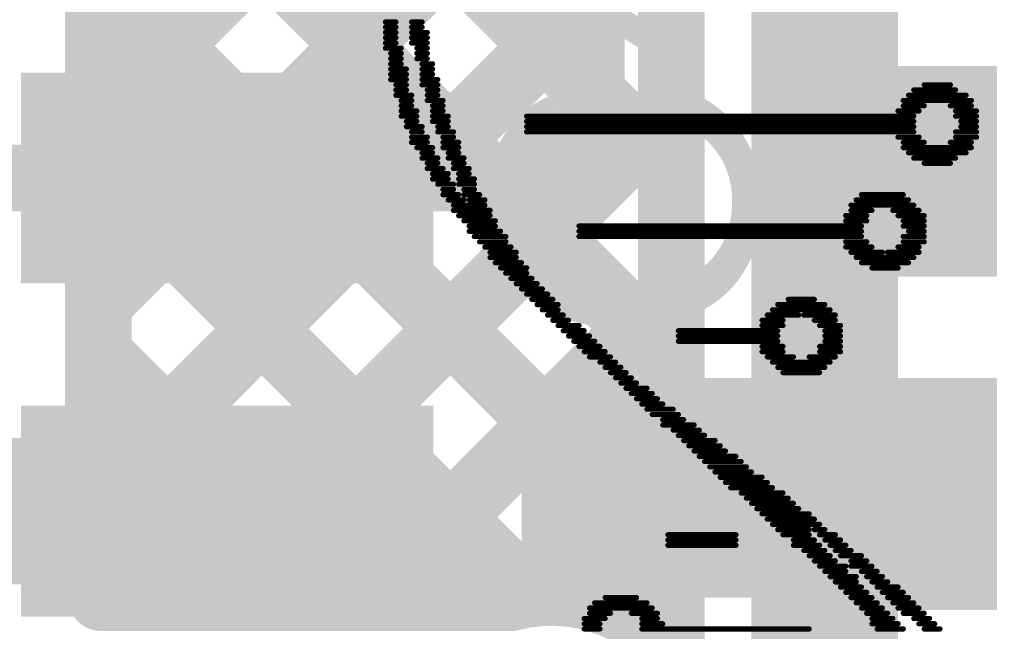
# Model space of a CAD drawing. Header units: millimetres. Extents: x -0.14 to 1.19, y -0.12 to 0.99.
# Drawn here: x 0.4901 to 0.6357, y 0.4659 to 0.5578 of the extents above; entities that cross this region are included whole.
import ezdxf

# ---------------------------------------------------------------- set-up
doc = ezdxf.new("R2010")
doc.units = ezdxf.units.MM
doc.header["$MEASUREMENT"] = 0
for name, color, linetype in [('BottomLayer', 5, 'Continuous'), ('BottomOverlay', 54, 'Continuous'), ('TopLayer', 1, 'Continuous'), ('TopOverlay', 2, 'Continuous'), ('TopPaste', 8, 'Continuous'), ('TopSolder', 216, 'Continuous')]:
    doc.layers.add(name, color=color, linetype=linetype)
doc.styles.add('Arial', font='', dxfattribs={"height": 0.2})
doc.styles.get('Arial').set_extended_font_data('Arial')

# ---------------------------------------------------------------- blocks, each defined once
blk = doc.blocks.new('C___0402_14')
at = {"layer": 'TopLayer'}
for points in [[(-0.0275, -0.0125), (-0.0275, 0.0125), (-0.0095, 0.0125), (-0.0095, -0.0125)], [(0.0095, -0.0125), (0.0095, 0.0125), (0.0275, 0.0125), (0.0275, -0.0125)]]:
    blk.add_hatch(color=1, dxfattribs=at).paths.add_polyline_path(points)
at = {"layer": 'TopPaste'}
for points in [[(-0.0275, -0.0125), (-0.0275, 0.0125), (-0.0095, 0.0125), (-0.0095, -0.0125)], [(0.0095, -0.0125), (0.0095, 0.0125), (0.0275, 0.0125), (0.0275, -0.0125)]]:
    blk.add_hatch(color=8, dxfattribs=at).paths.add_polyline_path(points)
at = {"layer": 'TopSolder'}
for points in [[(-0.02986, -0.01486), (-0.02986, 0.01486), (-0.00714, 0.01486), (-0.00714, -0.01486)], [(0.00714, -0.01486), (0.00714, 0.01486), (0.02986, 0.01486), (0.02986, -0.01486)]]:
    blk.add_hatch(color=216, dxfattribs=at).paths.add_polyline_path(points)
at = {"layer": 'TopOverlay', "const_width": 0.005}
for points in [[(-0.011, 0.016), (-0.031, 0.016)], [(-0.031, -0.016), (-0.031, 0.016)], [(0.031, 0.016), (0.011, 0.016)], [(0.031, -0.016), (0.031, 0.016)], [(-0.011, -0.016), (-0.031, -0.016)], [(0.031, -0.016), (0.011, -0.016)]]:
    blk.add_lwpolyline(points, dxfattribs=at)
at = {"layer": 'TopOverlay', "const_width": 0.0025}
for points in [[(-0.03225, 0.016, 1), (-0.02975, 0.016, 1)], [(-0.03225, 0.016, 1), (-0.02975, 0.016, 1)], [(-0.01225, 0.016, 1), (-0.00975, 0.016, 1)], [(0.00975, 0.016, 1), (0.01225, 0.016, 1)], [(0.02975, 0.016, 1), (0.03225, 0.016, 1)], [(0.02975, 0.016, 1), (0.03225, 0.016, 1)], [(-0.03225, -0.016, 1), (-0.02975, -0.016, 1)], [(-0.03225, -0.016, 1), (-0.02975, -0.016, 1)], [(-0.01225, -0.016, 1), (-0.00975, -0.016, 1)], [(0.00975, -0.016, 1), (0.01225, -0.016, 1)], [(0.02975, -0.016, 1), (0.03225, -0.016, 1)], [(0.02975, -0.016, 1), (0.03225, -0.016, 1)]]:
    blk.add_lwpolyline(points, format="xyb", close=True, dxfattribs=at)
blk = doc.blocks.new('SO_14_35')
at = {"layer": 'TopLayer'}
for points in [[(0.07835, 0.06181), (0.13228, 0.06181), (0.13228, 0.03819), (0.07835, 0.03819)], [(0.07835, 0.01181), (0.13228, 0.01181), (0.13228, -0.01181), (0.07835, -0.01181)]]:
    blk.add_hatch(color=1, dxfattribs=at).paths.add_polyline_path(points)
at = {"layer": 'TopPaste'}
for points in [[(0.07835, 0.06181), (0.13228, 0.06181), (0.13228, 0.03819), (0.07835, 0.03819)], [(0.07835, 0.01181), (0.13228, 0.01181), (0.13228, -0.01181), (0.07835, -0.01181)]]:
    blk.add_hatch(color=8, dxfattribs=at).paths.add_polyline_path(points)
at = {"layer": 'TopSolder'}
for points in [[(0.07435, 0.06581), (0.13628, 0.06581), (0.13628, 0.03419), (0.07435, 0.03419)], [(0.07435, 0.01581), (0.13628, 0.01581), (0.13628, -0.01581), (0.07435, -0.01581)]]:
    blk.add_hatch(color=216, dxfattribs=at).paths.add_polyline_path(points)
blk = doc.blocks.new('SO_14_36')
at = {"layer": 'TopLayer'}
for points in [[(-0.13228, 0.06181), (-0.07835, 0.06181), (-0.07835, 0.03819), (-0.13228, 0.03819)], [(-0.13228, 0.01181), (-0.07835, 0.01181), (-0.07835, -0.01181), (-0.13228, -0.01181)]]:
    blk.add_hatch(color=1, dxfattribs=at).paths.add_polyline_path(points)
at = {"layer": 'TopPaste'}
for points in [[(-0.13228, 0.06181), (-0.07835, 0.06181), (-0.07835, 0.03819), (-0.13228, 0.03819)], [(-0.13228, 0.01181), (-0.07835, 0.01181), (-0.07835, -0.01181), (-0.13228, -0.01181)]]:
    blk.add_hatch(color=8, dxfattribs=at).paths.add_polyline_path(points)
at = {"layer": 'TopSolder'}
for points in [[(-0.13628, 0.06581), (-0.07435, 0.06581), (-0.07435, 0.03419), (-0.13628, 0.03419)], [(-0.13628, 0.01581), (-0.07435, 0.01581), (-0.07435, -0.01581), (-0.13628, -0.01581)]]:
    blk.add_hatch(color=216, dxfattribs=at).paths.add_polyline_path(points)

msp = doc.modelspace()

# ---------------------------------------------------------------- hatches: boundary and pattern name
at = {"layer": 'BottomLayer'}
h = msp.add_hatch(color=5, dxfattribs=at)
edge = h.paths.add_edge_path()
edge.add_arc((0.64519, 0.535), 0.01181, 0, 360)
h = msp.add_hatch(color=5, dxfattribs=at)
edge = h.paths.add_edge_path()
edge.add_arc((0.479, 0.484), 0.01181, 0, 360)
at = {"layer": 'TopLayer'}
h = msp.add_hatch(color=1, dxfattribs=at)
edge = h.paths.add_edge_path()
edge.add_arc((0.64519, 0.535), 0.01181, 0, 360)
msp.add_hatch(color=1, dxfattribs=at).paths.add_polyline_path([(0.571, 0.471), (0.701, 0.471), (0.701, 0.504), (0.571, 0.504)])
h = msp.add_hatch(color=1, dxfattribs=at)
edge = h.paths.add_edge_path()
edge.add_arc((0.479, 0.484), 0.01181, 0, 360)

# ---------------------------------------------------------------- linework, layer by layer
at = {"layer": 'BottomLayer'}
for points, const_width in [([(0.611, 0.421), (0.611, 0.76)], 0.022), ([(0.502, 0.49778), (0.502, 0.705)], 0.01), ([(0.588, 0.46359), (0.588, 0.62703)], 0.01), ([(0.502, 0.51519), (0.588, 0.60119)], 0.01), ([(0.502, 0.59247), (0.588, 0.50647)], 0.01), ([(0.502, 0.54347), (0.54316, 0.58463)], 0.01), ([(0.53919, 0.58356), (0.588, 0.53475)], 0.01), ([(0.50512, 0.49003), (0.588, 0.5729)], 0.01), ([(0.50512, 0.49003), (0.588, 0.5729)], 0.01), ([(0.502, 0.56419), (0.588, 0.47819)], 0.01), ([(0.51438, 0.471), (0.588, 0.54462)], 0.01), ([(0.502, 0.5359), (0.56637, 0.47153)], 0.01), ([(0.54267, 0.471), (0.588, 0.51633)], 0.01), ([(0.502, 0.50762), (0.53862, 0.471)], 0.01), ([(0.5717, 0.47175), (0.588, 0.48805)], 0.01), ([(0.479, 0.484), (0.50081, 0.484)], 0.01), ([(0.50476, 0.47657), (0.51033, 0.471)], 0.01), ([(0.50245, 0.471), (0.56384, 0.471)], 0.01)]:
    msp.add_lwpolyline(points, dxfattribs=dict(at, const_width=const_width))
at = {"layer": 'BottomLayer', "const_width": 0.005}
for points in [[(0.5855, 0.54462, 1), (0.5905, 0.54462, 1)], [(0.4995, 0.54347, 1), (0.5045, 0.54347, 1)], [(0.4995, 0.5359, 1), (0.5045, 0.5359, 1)], [(0.5855, 0.53475, 1), (0.5905, 0.53475, 1)], [(0.5855, 0.51633, 1), (0.5905, 0.51633, 1)], [(0.4995, 0.51519, 1), (0.5045, 0.51519, 1)], [(0.4995, 0.50762, 1), (0.5045, 0.50762, 1)], [(0.5855, 0.50647, 1), (0.5905, 0.50647, 1)], [(0.4995, 0.49778, 1), (0.5045, 0.49778, 1)], [(0.4995, 0.49778, 1), (0.5045, 0.49778, 1)], [(0.50262, 0.49003, 1), (0.50762, 0.49003, 1)], [(0.50262, 0.49003, 1), (0.50762, 0.49003, 1)], [(0.5855, 0.48805, 1), (0.5905, 0.48805, 1)], [(0.49831, 0.484, 1), (0.50331, 0.484, 1)], [(0.50331, 0.484, 1), (0.50831, 0.484, 1)], [(0.50331, 0.484, 1), (0.50831, 0.484, 1)], [(0.5855, 0.47819, 1), (0.5905, 0.47819, 1)], [(0.50226, 0.47657, 1), (0.50726, 0.47657, 1)], [(0.56387, 0.47153, 1), (0.56887, 0.47153, 1)], [(0.5692, 0.47175, 1), (0.5742, 0.47175, 1)], [(0.49995, 0.471, 1), (0.50495, 0.471, 1)], [(0.49995, 0.471, 1), (0.50495, 0.471, 1)], [(0.50783, 0.471, 1), (0.51283, 0.471, 1)], [(0.51188, 0.471, 1), (0.51688, 0.471, 1)], [(0.53612, 0.471, 1), (0.54112, 0.471, 1)], [(0.54017, 0.471, 1), (0.54517, 0.471, 1)], [(0.56134, 0.471, 1), (0.56634, 0.471, 1)], [(0.56134, 0.471, 1), (0.56634, 0.471, 1)], [(0.5855, 0.46359, 1), (0.5905, 0.46359, 1)], [(0.5855, 0.46359, 1), (0.5905, 0.46359, 1)]]:
    msp.add_lwpolyline(points, format="xyb", close=True, dxfattribs=at)
at = {"layer": 'BottomLayer', "const_width": 0.01}
for points in [[(0.502, 0.49778, -0.135753), (0.50581, 0.484)], [(0.50581, 0.484, -0.127235), (0.50245, 0.471)], [(0.56384, 0.471, -0.287244), (0.588, 0.46359)]]:
    msp.add_lwpolyline(points, format="xyb", dxfattribs=at)
at = {"layer": 'BottomOverlay', "const_width": 0.000785}
for points in [[(0.54507, 0.55739), (0.54664, 0.55739)], [(0.549, 0.55739), (0.55057, 0.55739)], [(0.54507, 0.55661), (0.54664, 0.55661)], [(0.549, 0.55661), (0.55057, 0.55661)], [(0.54507, 0.55582), (0.54664, 0.55582)], [(0.54507, 0.55504), (0.54664, 0.55504)], [(0.549, 0.55582), (0.55136, 0.55582)], [(0.549, 0.55504), (0.55136, 0.55504)], [(0.54507, 0.55425), (0.54664, 0.55425)], [(0.54507, 0.55347), (0.54743, 0.55347)], [(0.549, 0.55425), (0.55136, 0.55425)], [(0.54979, 0.55347), (0.55136, 0.55347)], [(0.54586, 0.55268), (0.54743, 0.55268)], [(0.54586, 0.5519), (0.54743, 0.5519)], [(0.54979, 0.55268), (0.55136, 0.55268)], [(0.54979, 0.5519), (0.55136, 0.5519)], [(0.54586, 0.55111), (0.54743, 0.55111)], [(0.54586, 0.55033), (0.54822, 0.55033)], [(0.55057, 0.55111), (0.55214, 0.55111)], [(0.55057, 0.55033), (0.55214, 0.55033)], [(0.54586, 0.54954), (0.54822, 0.54954)], [(0.54586, 0.54876), (0.54822, 0.54876)], [(0.55057, 0.54954), (0.55214, 0.54954)], [(0.55057, 0.54876), (0.55293, 0.54876)], [(0.54664, 0.54797), (0.54822, 0.54797)], [(0.54664, 0.54719), (0.54822, 0.54719)], [(0.55057, 0.54797), (0.55293, 0.54797)], [(0.55136, 0.54719), (0.55293, 0.54719)], [(0.62436, 0.54719), (0.63064, 0.54719)], [(0.62593, 0.54797), (0.62986, 0.54797)], [(0.54664, 0.5464), (0.549, 0.5464)], [(0.55136, 0.5464), (0.55293, 0.5464)], [(0.62358, 0.5464), (0.63221, 0.5464)], [(0.54743, 0.54562), (0.549, 0.54562)], [(0.54743, 0.54483), (0.549, 0.54483)], [(0.55136, 0.54562), (0.55371, 0.54562)], [(0.55214, 0.54483), (0.55371, 0.54483)], [(0.62279, 0.54562), (0.633, 0.54562)], [(0.62279, 0.54483), (0.62593, 0.54483)], [(0.62986, 0.54483), (0.633, 0.54483)], [(0.54743, 0.54405), (0.54979, 0.54405)], [(0.54743, 0.54326), (0.54979, 0.54326)], [(0.55214, 0.54405), (0.55371, 0.54405)], [(0.55214, 0.54326), (0.5545, 0.54326)], [(0.56627, 0.54326), (0.62436, 0.54326)], [(0.62201, 0.54405), (0.62515, 0.54405)], [(0.63064, 0.54405), (0.63379, 0.54405)], [(0.63064, 0.54326), (0.63379, 0.54326)], [(0.54822, 0.54248), (0.54979, 0.54248)], [(0.54822, 0.54169), (0.55057, 0.54169)], [(0.55214, 0.54248), (0.5545, 0.54248)], [(0.55293, 0.54169), (0.5545, 0.54169)], [(0.56627, 0.54248), (0.62436, 0.54248)], [(0.56627, 0.54169), (0.62436, 0.54169)], [(0.63143, 0.54248), (0.63379, 0.54248)], [(0.63143, 0.54169), (0.63379, 0.54169)], [(0.549, 0.54091), (0.55057, 0.54091)], [(0.549, 0.54012), (0.55136, 0.54012)], [(0.55293, 0.54091), (0.55528, 0.54091)], [(0.55371, 0.54012), (0.55528, 0.54012)], [(0.56627, 0.54091), (0.62436, 0.54091)], [(0.62201, 0.54012), (0.62515, 0.54012)], [(0.63064, 0.54091), (0.63379, 0.54091)], [(0.63064, 0.54012), (0.63379, 0.54012)], [(0.549, 0.53934), (0.55136, 0.53934)], [(0.54979, 0.53855), (0.55214, 0.53855)], [(0.55371, 0.53934), (0.55607, 0.53934)], [(0.55371, 0.53855), (0.55607, 0.53855)], [(0.62279, 0.53934), (0.62593, 0.53934)], [(0.62279, 0.53855), (0.633, 0.53855)], [(0.62986, 0.53934), (0.633, 0.53934)], [(0.55057, 0.53777), (0.55214, 0.53777)], [(0.55057, 0.53698), (0.55293, 0.53698)], [(0.5545, 0.53777), (0.55607, 0.53777)], [(0.5545, 0.53698), (0.55685, 0.53698)], [(0.62358, 0.53777), (0.63221, 0.53777)], [(0.62436, 0.53698), (0.63064, 0.53698)], [(0.55136, 0.5362), (0.55293, 0.5362)], [(0.55528, 0.5362), (0.55685, 0.5362)], [(0.62593, 0.5362), (0.62986, 0.5362)], [(0.55136, 0.53541), (0.55371, 0.53541)], [(0.55214, 0.53463), (0.5545, 0.53463)], [(0.55528, 0.53541), (0.55764, 0.53541)], [(0.55607, 0.53463), (0.55764, 0.53463)], [(0.55214, 0.53384), (0.5545, 0.53384)], [(0.55293, 0.53306), (0.55528, 0.53306)], [(0.55607, 0.53384), (0.55842, 0.53384)], [(0.55607, 0.53306), (0.55842, 0.53306)], [(0.55371, 0.53227), (0.55528, 0.53227)], [(0.55371, 0.53149), (0.55607, 0.53149)], [(0.55685, 0.53227), (0.55842, 0.53227)], [(0.55685, 0.53149), (0.55921, 0.53149)], [(0.61651, 0.53149), (0.62279, 0.53149)], [(0.5545, 0.5307), (0.55685, 0.5307)], [(0.55528, 0.52992), (0.55999, 0.52992)], [(0.55764, 0.5307), (0.55999, 0.5307)], [(0.61494, 0.52992), (0.62436, 0.52992)], [(0.61573, 0.5307), (0.62358, 0.5307)], [(0.55528, 0.52913), (0.56078, 0.52913)], [(0.55607, 0.52835), (0.56078, 0.52835)], [(0.61416, 0.52835), (0.6173, 0.52835)], [(0.61494, 0.52913), (0.61808, 0.52913)], [(0.62122, 0.52913), (0.62515, 0.52913)], [(0.62201, 0.52835), (0.62593, 0.52835)], [(0.55685, 0.52756), (0.56156, 0.52756)], [(0.55764, 0.52678), (0.56156, 0.52678)], [(0.57412, 0.52678), (0.61651, 0.52678)], [(0.61416, 0.52756), (0.6173, 0.52756)], [(0.62279, 0.52756), (0.62593, 0.52756)], [(0.62279, 0.52678), (0.62593, 0.52678)], [(0.55764, 0.52599), (0.56235, 0.52599)], [(0.57412, 0.52599), (0.61651, 0.52599)], [(0.62358, 0.52599), (0.62593, 0.52599)], [(0.55842, 0.52521), (0.56313, 0.52521)], [(0.55921, 0.52442), (0.56313, 0.52442)], [(0.57412, 0.52521), (0.61651, 0.52521)], [(0.61416, 0.52442), (0.6173, 0.52442)], [(0.62279, 0.52521), (0.62593, 0.52521)], [(0.62279, 0.52442), (0.62593, 0.52442)], [(0.55999, 0.52364), (0.56392, 0.52364)], [(0.56078, 0.52285), (0.5647, 0.52285)], [(0.61416, 0.52364), (0.61808, 0.52364)], [(0.61494, 0.52285), (0.61965, 0.52285)], [(0.62044, 0.52285), (0.62515, 0.52285)], [(0.62201, 0.52364), (0.62515, 0.52364)], [(0.56078, 0.52207), (0.5647, 0.52207)], [(0.56156, 0.52128), (0.56549, 0.52128)], [(0.61573, 0.52207), (0.62436, 0.52207)], [(0.61651, 0.52128), (0.62358, 0.52128)], [(0.56235, 0.5205), (0.56627, 0.5205)], [(0.56313, 0.51971), (0.56627, 0.51971)], [(0.61808, 0.5205), (0.62201, 0.5205)], [(0.56392, 0.51892), (0.56706, 0.51892)], [(0.5647, 0.51814), (0.56784, 0.51814)], [(0.56549, 0.51735), (0.56863, 0.51735)], [(0.56627, 0.51657), (0.56941, 0.51657)], [(0.56706, 0.51578), (0.5702, 0.51578)], [(0.60552, 0.51578), (0.60945, 0.51578)], [(0.56784, 0.515), (0.57098, 0.515)], [(0.56863, 0.51421), (0.57098, 0.51421)], [(0.60317, 0.51421), (0.6118, 0.51421)], [(0.60395, 0.515), (0.61102, 0.515)], [(0.56941, 0.51343), (0.57177, 0.51343)], [(0.5702, 0.51264), (0.57255, 0.51264)], [(0.6016, 0.51264), (0.60474, 0.51264)], [(0.60238, 0.51343), (0.60709, 0.51343)], [(0.60788, 0.51343), (0.61259, 0.51343)], [(0.60945, 0.51264), (0.61259, 0.51264)], [(0.57098, 0.51186), (0.57412, 0.51186)], [(0.57177, 0.51107), (0.57491, 0.51107)], [(0.58904, 0.51107), (0.60395, 0.51107)], [(0.6016, 0.51186), (0.60474, 0.51186)], [(0.61023, 0.51186), (0.61337, 0.51186)], [(0.61102, 0.51107), (0.61337, 0.51107)], [(0.57255, 0.51029), (0.57569, 0.51029)], [(0.57334, 0.5095), (0.57648, 0.5095)], [(0.58904, 0.51029), (0.60395, 0.51029)], [(0.58904, 0.5095), (0.60395, 0.5095)], [(0.61102, 0.51029), (0.61337, 0.51029)], [(0.61102, 0.5095), (0.61337, 0.5095)], [(0.57412, 0.50872), (0.57726, 0.50872)], [(0.57491, 0.50793), (0.57805, 0.50793)], [(0.6016, 0.50872), (0.60474, 0.50872)], [(0.6016, 0.50793), (0.60474, 0.50793)], [(0.61023, 0.50872), (0.61337, 0.50872)], [(0.61023, 0.50793), (0.61337, 0.50793)], [(0.57569, 0.50715), (0.57883, 0.50715)], [(0.57726, 0.50636), (0.57962, 0.50636)], [(0.60238, 0.50715), (0.60631, 0.50715)], [(0.60317, 0.50636), (0.6118, 0.50636)], [(0.60866, 0.50715), (0.61259, 0.50715)], [(0.57805, 0.50558), (0.5804, 0.50558)], [(0.60395, 0.50558), (0.61102, 0.50558)], [(0.57883, 0.50479), (0.58119, 0.50479)], [(0.57962, 0.50401), (0.58197, 0.50401)], [(0.60474, 0.50479), (0.61023, 0.50479)], [(0.5804, 0.50322), (0.58276, 0.50322)], [(0.58119, 0.50244), (0.58433, 0.50244)], [(0.58197, 0.50165), (0.58511, 0.50165)], [(0.58276, 0.50087), (0.5859, 0.50087)], [(0.58354, 0.50008), (0.58668, 0.50008)], [(0.58433, 0.4993), (0.58825, 0.4993)], [(0.58511, 0.49851), (0.58904, 0.49851)], [(0.58668, 0.49773), (0.58982, 0.49773)], [(0.58668, 0.49694), (0.59139, 0.49694)], [(0.58825, 0.49616), (0.59218, 0.49616)], [(0.58904, 0.49537), (0.59296, 0.49537)], [(0.58982, 0.49459), (0.59453, 0.49459)], [(0.59061, 0.4938), (0.59532, 0.4938)], [(0.59139, 0.49302), (0.5961, 0.49302)], [(0.59218, 0.49223), (0.59767, 0.49223)], [(0.59296, 0.49145), (0.59846, 0.49145)], [(0.59375, 0.49066), (0.59924, 0.49066)], [(0.59453, 0.48988), (0.60003, 0.48988)], [(0.59532, 0.48909), (0.6016, 0.48909)], [(0.5961, 0.48831), (0.60238, 0.48831)], [(0.59689, 0.48752), (0.60317, 0.48752)], [(0.59846, 0.48674), (0.60474, 0.48674)], [(0.59924, 0.48595), (0.60552, 0.48595)], [(0.60003, 0.48517), (0.60631, 0.48517)], [(0.60081, 0.48438), (0.60709, 0.48438)], [(0.6016, 0.4836), (0.60866, 0.4836)], [(0.60238, 0.48281), (0.60945, 0.48281)], [(0.60317, 0.48203), (0.61023, 0.48203)], [(0.58747, 0.48046), (0.59767, 0.48046)], [(0.60395, 0.48124), (0.60866, 0.48124)], [(0.60474, 0.48046), (0.60866, 0.48046)], [(0.60945, 0.48124), (0.61102, 0.48124)], [(0.61023, 0.48046), (0.61259, 0.48046)], [(0.58747, 0.47967), (0.59767, 0.47967)], [(0.58747, 0.47889), (0.59767, 0.47889)], [(0.60631, 0.47967), (0.60945, 0.47967)], [(0.60631, 0.47889), (0.61023, 0.47889)], [(0.61102, 0.47967), (0.61337, 0.47967)], [(0.6118, 0.47889), (0.61416, 0.47889)], [(0.60788, 0.4781), (0.61102, 0.4781)], [(0.60866, 0.47732), (0.6118, 0.47732)], [(0.61259, 0.4781), (0.61494, 0.4781)], [(0.61337, 0.47732), (0.61651, 0.47732)], [(0.60945, 0.47653), (0.61259, 0.47653)], [(0.61494, 0.47653), (0.6173, 0.47653)], [(0.61023, 0.47575), (0.61416, 0.47575)], [(0.61102, 0.47496), (0.61416, 0.47496)], [(0.61494, 0.47575), (0.61808, 0.47575)], [(0.61651, 0.47496), (0.61887, 0.47496)], [(0.6118, 0.47418), (0.61573, 0.47418)], [(0.61259, 0.47339), (0.61573, 0.47339)], [(0.6173, 0.47418), (0.61965, 0.47418)], [(0.61808, 0.47339), (0.62044, 0.47339)], [(0.61337, 0.47261), (0.61651, 0.47261)], [(0.61416, 0.47182), (0.6173, 0.47182)], [(0.61887, 0.47261), (0.62201, 0.47261)], [(0.61965, 0.47182), (0.62279, 0.47182)], [(0.57648, 0.47025), (0.58433, 0.47025)], [(0.57805, 0.47104), (0.58276, 0.47104)], [(0.61494, 0.47104), (0.61808, 0.47104)], [(0.61573, 0.47025), (0.61887, 0.47025)], [(0.62044, 0.47104), (0.62358, 0.47104)], [(0.62122, 0.47025), (0.62436, 0.47025)], [(0.57569, 0.46947), (0.58511, 0.46947)], [(0.57569, 0.46868), (0.57883, 0.46868)], [(0.58197, 0.46868), (0.5859, 0.46868)], [(0.61651, 0.46947), (0.61965, 0.46947)], [(0.6173, 0.46868), (0.62044, 0.46868)], [(0.62201, 0.46947), (0.62515, 0.46947)], [(0.62279, 0.46868), (0.62593, 0.46868)], [(0.57491, 0.4679), (0.57805, 0.4679)], [(0.57491, 0.46711), (0.57726, 0.46711)], [(0.58354, 0.4679), (0.5859, 0.4679)], [(0.58354, 0.46711), (0.58668, 0.46711)], [(0.61808, 0.4679), (0.62122, 0.4679)], [(0.61808, 0.46711), (0.62201, 0.46711)], [(0.62436, 0.4679), (0.62672, 0.4679)], [(0.62515, 0.46711), (0.6275, 0.46711)], [(0.57491, 0.46633), (0.57726, 0.46633)], [(0.58354, 0.46633), (0.60866, 0.46633)], [(0.61887, 0.46633), (0.62279, 0.46633)], [(0.62593, 0.46633), (0.62829, 0.46633)]]:
    msp.add_lwpolyline(points, dxfattribs=at)
at = {"layer": 'BottomOverlay', "const_width": 0.000392}
for points in [[(0.54488, 0.55739, 1), (0.54527, 0.55739, 1)], [(0.54645, 0.55739, 1), (0.54684, 0.55739, 1)], [(0.5488, 0.55739, 1), (0.5492, 0.55739, 1)], [(0.55037, 0.55739, 1), (0.55077, 0.55739, 1)], [(0.54488, 0.55661, 1), (0.54527, 0.55661, 1)], [(0.54645, 0.55661, 1), (0.54684, 0.55661, 1)], [(0.5488, 0.55661, 1), (0.5492, 0.55661, 1)], [(0.55037, 0.55661, 1), (0.55077, 0.55661, 1)], [(0.54488, 0.55582, 1), (0.54527, 0.55582, 1)], [(0.54488, 0.55504, 1), (0.54527, 0.55504, 1)], [(0.54645, 0.55582, 1), (0.54684, 0.55582, 1)], [(0.54645, 0.55504, 1), (0.54684, 0.55504, 1)], [(0.5488, 0.55582, 1), (0.5492, 0.55582, 1)], [(0.5488, 0.55504, 1), (0.5492, 0.55504, 1)], [(0.55116, 0.55582, 1), (0.55155, 0.55582, 1)], [(0.55116, 0.55504, 1), (0.55155, 0.55504, 1)], [(0.54488, 0.55425, 1), (0.54527, 0.55425, 1)], [(0.54488, 0.55347, 1), (0.54527, 0.55347, 1)], [(0.54645, 0.55425, 1), (0.54684, 0.55425, 1)], [(0.54723, 0.55347, 1), (0.54763, 0.55347, 1)], [(0.5488, 0.55425, 1), (0.5492, 0.55425, 1)], [(0.54959, 0.55347, 1), (0.54998, 0.55347, 1)], [(0.55116, 0.55425, 1), (0.55155, 0.55425, 1)], [(0.55116, 0.55347, 1), (0.55155, 0.55347, 1)], [(0.54566, 0.55268, 1), (0.54606, 0.55268, 1)], [(0.54566, 0.5519, 1), (0.54606, 0.5519, 1)], [(0.54723, 0.55268, 1), (0.54763, 0.55268, 1)], [(0.54723, 0.5519, 1), (0.54763, 0.5519, 1)], [(0.54959, 0.55268, 1), (0.54998, 0.55268, 1)], [(0.54959, 0.5519, 1), (0.54998, 0.5519, 1)], [(0.55116, 0.55268, 1), (0.55155, 0.55268, 1)], [(0.55116, 0.5519, 1), (0.55155, 0.5519, 1)], [(0.54566, 0.55111, 1), (0.54606, 0.55111, 1)], [(0.54566, 0.55033, 1), (0.54606, 0.55033, 1)], [(0.54723, 0.55111, 1), (0.54763, 0.55111, 1)], [(0.54802, 0.55033, 1), (0.54841, 0.55033, 1)], [(0.55037, 0.55111, 1), (0.55077, 0.55111, 1)], [(0.55037, 0.55033, 1), (0.55077, 0.55033, 1)], [(0.55194, 0.55111, 1), (0.55234, 0.55111, 1)], [(0.55194, 0.55033, 1), (0.55234, 0.55033, 1)], [(0.54566, 0.54954, 1), (0.54606, 0.54954, 1)], [(0.54566, 0.54876, 1), (0.54606, 0.54876, 1)], [(0.54802, 0.54954, 1), (0.54841, 0.54954, 1)], [(0.54802, 0.54876, 1), (0.54841, 0.54876, 1)], [(0.55037, 0.54954, 1), (0.55077, 0.54954, 1)], [(0.55037, 0.54876, 1), (0.55077, 0.54876, 1)], [(0.55194, 0.54954, 1), (0.55234, 0.54954, 1)], [(0.55273, 0.54876, 1), (0.55312, 0.54876, 1)], [(0.54645, 0.54797, 1), (0.54684, 0.54797, 1)], [(0.54645, 0.54719, 1), (0.54684, 0.54719, 1)], [(0.54802, 0.54797, 1), (0.54841, 0.54797, 1)], [(0.54802, 0.54719, 1), (0.54841, 0.54719, 1)], [(0.55037, 0.54797, 1), (0.55077, 0.54797, 1)], [(0.55116, 0.54719, 1), (0.55155, 0.54719, 1)], [(0.55273, 0.54797, 1), (0.55312, 0.54797, 1)], [(0.55273, 0.54719, 1), (0.55312, 0.54719, 1)], [(0.62417, 0.54719, 1), (0.62456, 0.54719, 1)], [(0.62574, 0.54797, 1), (0.62613, 0.54797, 1)], [(0.62966, 0.54797, 1), (0.63006, 0.54797, 1)], [(0.63045, 0.54719, 1), (0.63084, 0.54719, 1)], [(0.54645, 0.5464, 1), (0.54684, 0.5464, 1)], [(0.5488, 0.5464, 1), (0.5492, 0.5464, 1)], [(0.55116, 0.5464, 1), (0.55155, 0.5464, 1)], [(0.55273, 0.5464, 1), (0.55312, 0.5464, 1)], [(0.62338, 0.5464, 1), (0.62378, 0.5464, 1)], [(0.63202, 0.5464, 1), (0.63241, 0.5464, 1)], [(0.54723, 0.54562, 1), (0.54763, 0.54562, 1)], [(0.54723, 0.54483, 1), (0.54763, 0.54483, 1)], [(0.5488, 0.54562, 1), (0.5492, 0.54562, 1)], [(0.5488, 0.54483, 1), (0.5492, 0.54483, 1)], [(0.55116, 0.54562, 1), (0.55155, 0.54562, 1)], [(0.55194, 0.54483, 1), (0.55234, 0.54483, 1)], [(0.55351, 0.54562, 1), (0.55391, 0.54562, 1)], [(0.55351, 0.54483, 1), (0.55391, 0.54483, 1)], [(0.6226, 0.54562, 1), (0.62299, 0.54562, 1)], [(0.6226, 0.54483, 1), (0.62299, 0.54483, 1)], [(0.62574, 0.54483, 1), (0.62613, 0.54483, 1)], [(0.62966, 0.54483, 1), (0.63006, 0.54483, 1)], [(0.6328, 0.54562, 1), (0.6332, 0.54562, 1)], [(0.6328, 0.54483, 1), (0.6332, 0.54483, 1)], [(0.54723, 0.54405, 1), (0.54763, 0.54405, 1)], [(0.54723, 0.54326, 1), (0.54763, 0.54326, 1)], [(0.54959, 0.54405, 1), (0.54998, 0.54405, 1)], [(0.54959, 0.54326, 1), (0.54998, 0.54326, 1)], [(0.55194, 0.54405, 1), (0.55234, 0.54405, 1)], [(0.55194, 0.54326, 1), (0.55234, 0.54326, 1)], [(0.55351, 0.54405, 1), (0.55391, 0.54405, 1)], [(0.5543, 0.54326, 1), (0.55469, 0.54326, 1)], [(0.56607, 0.54326, 1), (0.56647, 0.54326, 1)], [(0.62181, 0.54405, 1), (0.62221, 0.54405, 1)], [(0.62417, 0.54326, 1), (0.62456, 0.54326, 1)], [(0.62495, 0.54405, 1), (0.62535, 0.54405, 1)], [(0.63045, 0.54405, 1), (0.63084, 0.54405, 1)], [(0.63045, 0.54326, 1), (0.63084, 0.54326, 1)], [(0.63359, 0.54405, 1), (0.63398, 0.54405, 1)], [(0.63359, 0.54326, 1), (0.63398, 0.54326, 1)], [(0.54802, 0.54248, 1), (0.54841, 0.54248, 1)], [(0.54802, 0.54169, 1), (0.54841, 0.54169, 1)], [(0.54959, 0.54248, 1), (0.54998, 0.54248, 1)], [(0.55037, 0.54169, 1), (0.55077, 0.54169, 1)], [(0.55194, 0.54248, 1), (0.55234, 0.54248, 1)], [(0.55273, 0.54169, 1), (0.55312, 0.54169, 1)], [(0.5543, 0.54248, 1), (0.55469, 0.54248, 1)], [(0.5543, 0.54169, 1), (0.55469, 0.54169, 1)], [(0.56607, 0.54248, 1), (0.56647, 0.54248, 1)], [(0.56607, 0.54169, 1), (0.56647, 0.54169, 1)], [(0.62417, 0.54248, 1), (0.62456, 0.54248, 1)], [(0.62417, 0.54169, 1), (0.62456, 0.54169, 1)], [(0.63123, 0.54248, 1), (0.63163, 0.54248, 1)], [(0.63123, 0.54169, 1), (0.63163, 0.54169, 1)], [(0.63359, 0.54248, 1), (0.63398, 0.54248, 1)], [(0.63359, 0.54169, 1), (0.63398, 0.54169, 1)], [(0.5488, 0.54091, 1), (0.5492, 0.54091, 1)], [(0.5488, 0.54012, 1), (0.5492, 0.54012, 1)], [(0.55037, 0.54091, 1), (0.55077, 0.54091, 1)], [(0.55116, 0.54012, 1), (0.55155, 0.54012, 1)], [(0.55273, 0.54091, 1), (0.55312, 0.54091, 1)], [(0.55351, 0.54012, 1), (0.55391, 0.54012, 1)], [(0.55508, 0.54091, 1), (0.55548, 0.54091, 1)], [(0.55508, 0.54012, 1), (0.55548, 0.54012, 1)], [(0.56607, 0.54091, 1), (0.56647, 0.54091, 1)], [(0.62181, 0.54012, 1), (0.62221, 0.54012, 1)], [(0.62417, 0.54091, 1), (0.62456, 0.54091, 1)], [(0.62495, 0.54012, 1), (0.62535, 0.54012, 1)], [(0.63045, 0.54091, 1), (0.63084, 0.54091, 1)], [(0.63045, 0.54012, 1), (0.63084, 0.54012, 1)], [(0.63359, 0.54091, 1), (0.63398, 0.54091, 1)], [(0.63359, 0.54012, 1), (0.63398, 0.54012, 1)], [(0.5488, 0.53934, 1), (0.5492, 0.53934, 1)], [(0.54959, 0.53855, 1), (0.54998, 0.53855, 1)], [(0.55116, 0.53934, 1), (0.55155, 0.53934, 1)], [(0.55194, 0.53855, 1), (0.55234, 0.53855, 1)], [(0.55351, 0.53934, 1), (0.55391, 0.53934, 1)], [(0.55351, 0.53855, 1), (0.55391, 0.53855, 1)], [(0.55587, 0.53934, 1), (0.55626, 0.53934, 1)], [(0.55587, 0.53855, 1), (0.55626, 0.53855, 1)], [(0.6226, 0.53934, 1), (0.62299, 0.53934, 1)], [(0.6226, 0.53855, 1), (0.62299, 0.53855, 1)], [(0.62574, 0.53934, 1), (0.62613, 0.53934, 1)], [(0.62966, 0.53934, 1), (0.63006, 0.53934, 1)], [(0.6328, 0.53934, 1), (0.6332, 0.53934, 1)], [(0.6328, 0.53855, 1), (0.6332, 0.53855, 1)], [(0.55037, 0.53777, 1), (0.55077, 0.53777, 1)], [(0.55037, 0.53698, 1), (0.55077, 0.53698, 1)], [(0.55194, 0.53777, 1), (0.55234, 0.53777, 1)], [(0.55273, 0.53698, 1), (0.55312, 0.53698, 1)], [(0.5543, 0.53777, 1), (0.55469, 0.53777, 1)], [(0.5543, 0.53698, 1), (0.55469, 0.53698, 1)], [(0.55587, 0.53777, 1), (0.55626, 0.53777, 1)], [(0.55665, 0.53698, 1), (0.55705, 0.53698, 1)], [(0.62338, 0.53777, 1), (0.62378, 0.53777, 1)], [(0.62417, 0.53698, 1), (0.62456, 0.53698, 1)], [(0.63045, 0.53698, 1), (0.63084, 0.53698, 1)], [(0.63202, 0.53777, 1), (0.63241, 0.53777, 1)], [(0.55116, 0.5362, 1), (0.55155, 0.5362, 1)], [(0.55273, 0.5362, 1), (0.55312, 0.5362, 1)], [(0.55508, 0.5362, 1), (0.55548, 0.5362, 1)], [(0.55665, 0.5362, 1), (0.55705, 0.5362, 1)], [(0.62574, 0.5362, 1), (0.62613, 0.5362, 1)], [(0.62966, 0.5362, 1), (0.63006, 0.5362, 1)], [(0.55116, 0.53541, 1), (0.55155, 0.53541, 1)], [(0.55194, 0.53463, 1), (0.55234, 0.53463, 1)], [(0.55351, 0.53541, 1), (0.55391, 0.53541, 1)], [(0.5543, 0.53463, 1), (0.55469, 0.53463, 1)], [(0.55508, 0.53541, 1), (0.55548, 0.53541, 1)], [(0.55587, 0.53463, 1), (0.55626, 0.53463, 1)], [(0.55744, 0.53541, 1), (0.55783, 0.53541, 1)], [(0.55744, 0.53463, 1), (0.55783, 0.53463, 1)], [(0.55194, 0.53384, 1), (0.55234, 0.53384, 1)], [(0.55273, 0.53306, 1), (0.55312, 0.53306, 1)], [(0.5543, 0.53384, 1), (0.55469, 0.53384, 1)], [(0.55508, 0.53306, 1), (0.55548, 0.53306, 1)], [(0.55587, 0.53384, 1), (0.55626, 0.53384, 1)], [(0.55587, 0.53306, 1), (0.55626, 0.53306, 1)], [(0.55822, 0.53384, 1), (0.55862, 0.53384, 1)], [(0.55822, 0.53306, 1), (0.55862, 0.53306, 1)], [(0.55351, 0.53227, 1), (0.55391, 0.53227, 1)], [(0.55351, 0.53149, 1), (0.55391, 0.53149, 1)], [(0.55508, 0.53227, 1), (0.55548, 0.53227, 1)], [(0.55587, 0.53149, 1), (0.55626, 0.53149, 1)], [(0.55665, 0.53227, 1), (0.55705, 0.53227, 1)], [(0.55665, 0.53149, 1), (0.55705, 0.53149, 1)], [(0.55822, 0.53227, 1), (0.55862, 0.53227, 1)], [(0.55901, 0.53149, 1), (0.5594, 0.53149, 1)], [(0.61632, 0.53149, 1), (0.61671, 0.53149, 1)], [(0.6226, 0.53149, 1), (0.62299, 0.53149, 1)], [(0.5543, 0.5307, 1), (0.55469, 0.5307, 1)], [(0.55508, 0.52992, 1), (0.55548, 0.52992, 1)], [(0.55665, 0.5307, 1), (0.55705, 0.5307, 1)], [(0.55744, 0.5307, 1), (0.55783, 0.5307, 1)], [(0.55979, 0.5307, 1), (0.56019, 0.5307, 1)], [(0.55979, 0.52992, 1), (0.56019, 0.52992, 1)], [(0.61475, 0.52992, 1), (0.61514, 0.52992, 1)], [(0.61553, 0.5307, 1), (0.61593, 0.5307, 1)], [(0.62338, 0.5307, 1), (0.62378, 0.5307, 1)], [(0.62417, 0.52992, 1), (0.62456, 0.52992, 1)], [(0.55508, 0.52913, 1), (0.55548, 0.52913, 1)], [(0.55587, 0.52835, 1), (0.55626, 0.52835, 1)], [(0.56058, 0.52913, 1), (0.56097, 0.52913, 1)], [(0.56058, 0.52835, 1), (0.56097, 0.52835, 1)], [(0.61396, 0.52835, 1), (0.61436, 0.52835, 1)], [(0.61475, 0.52913, 1), (0.61514, 0.52913, 1)], [(0.6171, 0.52835, 1), (0.6175, 0.52835, 1)], [(0.61789, 0.52913, 1), (0.61828, 0.52913, 1)], [(0.62103, 0.52913, 1), (0.62142, 0.52913, 1)], [(0.62181, 0.52835, 1), (0.62221, 0.52835, 1)], [(0.62495, 0.52913, 1), (0.62535, 0.52913, 1)], [(0.62574, 0.52835, 1), (0.62613, 0.52835, 1)], [(0.55665, 0.52756, 1), (0.55705, 0.52756, 1)], [(0.55744, 0.52678, 1), (0.55783, 0.52678, 1)], [(0.56136, 0.52756, 1), (0.56176, 0.52756, 1)], [(0.56136, 0.52678, 1), (0.56176, 0.52678, 1)], [(0.57393, 0.52678, 1), (0.57432, 0.52678, 1)], [(0.61396, 0.52756, 1), (0.61436, 0.52756, 1)], [(0.61632, 0.52678, 1), (0.61671, 0.52678, 1)], [(0.6171, 0.52756, 1), (0.6175, 0.52756, 1)], [(0.6226, 0.52756, 1), (0.62299, 0.52756, 1)], [(0.6226, 0.52678, 1), (0.62299, 0.52678, 1)], [(0.62574, 0.52756, 1), (0.62613, 0.52756, 1)], [(0.62574, 0.52678, 1), (0.62613, 0.52678, 1)], [(0.55744, 0.52599, 1), (0.55783, 0.52599, 1)], [(0.56215, 0.52599, 1), (0.56254, 0.52599, 1)], [(0.57393, 0.52599, 1), (0.57432, 0.52599, 1)], [(0.61632, 0.52599, 1), (0.61671, 0.52599, 1)], [(0.62338, 0.52599, 1), (0.62378, 0.52599, 1)], [(0.62574, 0.52599, 1), (0.62613, 0.52599, 1)], [(0.55822, 0.52521, 1), (0.55862, 0.52521, 1)], [(0.55901, 0.52442, 1), (0.5594, 0.52442, 1)], [(0.56293, 0.52521, 1), (0.56333, 0.52521, 1)], [(0.56293, 0.52442, 1), (0.56333, 0.52442, 1)], [(0.57393, 0.52521, 1), (0.57432, 0.52521, 1)], [(0.61396, 0.52442, 1), (0.61436, 0.52442, 1)], [(0.61632, 0.52521, 1), (0.61671, 0.52521, 1)], [(0.6171, 0.52442, 1), (0.6175, 0.52442, 1)], [(0.6226, 0.52521, 1), (0.62299, 0.52521, 1)], [(0.6226, 0.52442, 1), (0.62299, 0.52442, 1)], [(0.62574, 0.52521, 1), (0.62613, 0.52521, 1)], [(0.62574, 0.52442, 1), (0.62613, 0.52442, 1)], [(0.55979, 0.52364, 1), (0.56019, 0.52364, 1)], [(0.56058, 0.52285, 1), (0.56097, 0.52285, 1)], [(0.56372, 0.52364, 1), (0.56411, 0.52364, 1)], [(0.5645, 0.52285, 1), (0.5649, 0.52285, 1)], [(0.61396, 0.52364, 1), (0.61436, 0.52364, 1)], [(0.61475, 0.52285, 1), (0.61514, 0.52285, 1)], [(0.61789, 0.52364, 1), (0.61828, 0.52364, 1)], [(0.61946, 0.52285, 1), (0.61985, 0.52285, 1)], [(0.62024, 0.52285, 1), (0.62064, 0.52285, 1)], [(0.62181, 0.52364, 1), (0.62221, 0.52364, 1)], [(0.62495, 0.52364, 1), (0.62535, 0.52364, 1)], [(0.62495, 0.52285, 1), (0.62535, 0.52285, 1)], [(0.56058, 0.52207, 1), (0.56097, 0.52207, 1)], [(0.56136, 0.52128, 1), (0.56176, 0.52128, 1)], [(0.5645, 0.52207, 1), (0.5649, 0.52207, 1)], [(0.56529, 0.52128, 1), (0.56568, 0.52128, 1)], [(0.61553, 0.52207, 1), (0.61593, 0.52207, 1)], [(0.61632, 0.52128, 1), (0.61671, 0.52128, 1)], [(0.62338, 0.52128, 1), (0.62378, 0.52128, 1)], [(0.62417, 0.52207, 1), (0.62456, 0.52207, 1)], [(0.56215, 0.5205, 1), (0.56254, 0.5205, 1)], [(0.56293, 0.51971, 1), (0.56333, 0.51971, 1)], [(0.56607, 0.5205, 1), (0.56647, 0.5205, 1)], [(0.56607, 0.51971, 1), (0.56647, 0.51971, 1)], [(0.61789, 0.5205, 1), (0.61828, 0.5205, 1)], [(0.62181, 0.5205, 1), (0.62221, 0.5205, 1)], [(0.56372, 0.51892, 1), (0.56411, 0.51892, 1)], [(0.5645, 0.51814, 1), (0.5649, 0.51814, 1)], [(0.56686, 0.51892, 1), (0.56725, 0.51892, 1)], [(0.56764, 0.51814, 1), (0.56804, 0.51814, 1)], [(0.56529, 0.51735, 1), (0.56568, 0.51735, 1)], [(0.56607, 0.51657, 1), (0.56647, 0.51657, 1)], [(0.56843, 0.51735, 1), (0.56882, 0.51735, 1)], [(0.56922, 0.51657, 1), (0.56961, 0.51657, 1)], [(0.56686, 0.51578, 1), (0.56725, 0.51578, 1)], [(0.57, 0.51578, 1), (0.57039, 0.51578, 1)], [(0.60533, 0.51578, 1), (0.60572, 0.51578, 1)], [(0.60925, 0.51578, 1), (0.60964, 0.51578, 1)], [(0.56764, 0.515, 1), (0.56804, 0.515, 1)], [(0.56843, 0.51421, 1), (0.56882, 0.51421, 1)], [(0.57079, 0.515, 1), (0.57118, 0.515, 1)], [(0.57079, 0.51421, 1), (0.57118, 0.51421, 1)], [(0.60297, 0.51421, 1), (0.60336, 0.51421, 1)], [(0.60376, 0.515, 1), (0.60415, 0.515, 1)], [(0.61082, 0.515, 1), (0.61121, 0.515, 1)], [(0.61161, 0.51421, 1), (0.612, 0.51421, 1)], [(0.56922, 0.51343, 1), (0.56961, 0.51343, 1)], [(0.57, 0.51264, 1), (0.57039, 0.51264, 1)], [(0.57157, 0.51343, 1), (0.57196, 0.51343, 1)], [(0.57236, 0.51264, 1), (0.57275, 0.51264, 1)], [(0.6014, 0.51264, 1), (0.60179, 0.51264, 1)], [(0.60219, 0.51343, 1), (0.60258, 0.51343, 1)], [(0.60454, 0.51264, 1), (0.60493, 0.51264, 1)], [(0.6069, 0.51343, 1), (0.60729, 0.51343, 1)], [(0.60768, 0.51343, 1), (0.60807, 0.51343, 1)], [(0.60925, 0.51264, 1), (0.60964, 0.51264, 1)], [(0.61239, 0.51343, 1), (0.61279, 0.51343, 1)], [(0.61239, 0.51264, 1), (0.61279, 0.51264, 1)], [(0.57079, 0.51186, 1), (0.57118, 0.51186, 1)], [(0.57157, 0.51107, 1), (0.57196, 0.51107, 1)], [(0.57393, 0.51186, 1), (0.57432, 0.51186, 1)], [(0.57471, 0.51107, 1), (0.5751, 0.51107, 1)], [(0.58884, 0.51107, 1), (0.58923, 0.51107, 1)], [(0.6014, 0.51186, 1), (0.60179, 0.51186, 1)], [(0.60376, 0.51107, 1), (0.60415, 0.51107, 1)], [(0.60454, 0.51186, 1), (0.60493, 0.51186, 1)], [(0.61004, 0.51186, 1), (0.61043, 0.51186, 1)], [(0.61082, 0.51107, 1), (0.61121, 0.51107, 1)], [(0.61318, 0.51186, 1), (0.61357, 0.51186, 1)], [(0.61318, 0.51107, 1), (0.61357, 0.51107, 1)], [(0.57236, 0.51029, 1), (0.57275, 0.51029, 1)], [(0.57314, 0.5095, 1), (0.57353, 0.5095, 1)], [(0.5755, 0.51029, 1), (0.57589, 0.51029, 1)], [(0.57628, 0.5095, 1), (0.57667, 0.5095, 1)], [(0.58884, 0.51029, 1), (0.58923, 0.51029, 1)], [(0.58884, 0.5095, 1), (0.58923, 0.5095, 1)], [(0.60376, 0.51029, 1), (0.60415, 0.51029, 1)], [(0.60376, 0.5095, 1), (0.60415, 0.5095, 1)], [(0.61082, 0.51029, 1), (0.61121, 0.51029, 1)], [(0.61082, 0.5095, 1), (0.61121, 0.5095, 1)], [(0.61318, 0.51029, 1), (0.61357, 0.51029, 1)], [(0.61318, 0.5095, 1), (0.61357, 0.5095, 1)], [(0.57393, 0.50872, 1), (0.57432, 0.50872, 1)], [(0.57471, 0.50793, 1), (0.5751, 0.50793, 1)], [(0.57707, 0.50872, 1), (0.57746, 0.50872, 1)], [(0.57785, 0.50793, 1), (0.57824, 0.50793, 1)], [(0.6014, 0.50872, 1), (0.60179, 0.50872, 1)], [(0.6014, 0.50793, 1), (0.60179, 0.50793, 1)], [(0.60454, 0.50872, 1), (0.60493, 0.50872, 1)], [(0.60454, 0.50793, 1), (0.60493, 0.50793, 1)], [(0.61004, 0.50872, 1), (0.61043, 0.50872, 1)], [(0.61004, 0.50793, 1), (0.61043, 0.50793, 1)], [(0.61318, 0.50872, 1), (0.61357, 0.50872, 1)], [(0.61318, 0.50793, 1), (0.61357, 0.50793, 1)], [(0.5755, 0.50715, 1), (0.57589, 0.50715, 1)], [(0.57707, 0.50636, 1), (0.57746, 0.50636, 1)], [(0.57864, 0.50715, 1), (0.57903, 0.50715, 1)], [(0.57942, 0.50636, 1), (0.57981, 0.50636, 1)], [(0.60219, 0.50715, 1), (0.60258, 0.50715, 1)], [(0.60297, 0.50636, 1), (0.60336, 0.50636, 1)], [(0.60611, 0.50715, 1), (0.6065, 0.50715, 1)], [(0.60847, 0.50715, 1), (0.60886, 0.50715, 1)], [(0.61161, 0.50636, 1), (0.612, 0.50636, 1)], [(0.61239, 0.50715, 1), (0.61279, 0.50715, 1)], [(0.57785, 0.50558, 1), (0.57824, 0.50558, 1)], [(0.58021, 0.50558, 1), (0.5806, 0.50558, 1)], [(0.60376, 0.50558, 1), (0.60415, 0.50558, 1)], [(0.61082, 0.50558, 1), (0.61121, 0.50558, 1)], [(0.57864, 0.50479, 1), (0.57903, 0.50479, 1)], [(0.57942, 0.50401, 1), (0.57981, 0.50401, 1)], [(0.58099, 0.50479, 1), (0.58138, 0.50479, 1)], [(0.58178, 0.50401, 1), (0.58217, 0.50401, 1)], [(0.60454, 0.50479, 1), (0.60493, 0.50479, 1)], [(0.61004, 0.50479, 1), (0.61043, 0.50479, 1)], [(0.58021, 0.50322, 1), (0.5806, 0.50322, 1)], [(0.58099, 0.50244, 1), (0.58138, 0.50244, 1)], [(0.58256, 0.50322, 1), (0.58295, 0.50322, 1)], [(0.58413, 0.50244, 1), (0.58452, 0.50244, 1)], [(0.58178, 0.50165, 1), (0.58217, 0.50165, 1)], [(0.58256, 0.50087, 1), (0.58295, 0.50087, 1)], [(0.58492, 0.50165, 1), (0.58531, 0.50165, 1)], [(0.5857, 0.50087, 1), (0.58609, 0.50087, 1)], [(0.58335, 0.50008, 1), (0.58374, 0.50008, 1)], [(0.58413, 0.4993, 1), (0.58452, 0.4993, 1)], [(0.58649, 0.50008, 1), (0.58688, 0.50008, 1)], [(0.58806, 0.4993, 1), (0.58845, 0.4993, 1)], [(0.58492, 0.49851, 1), (0.58531, 0.49851, 1)], [(0.58649, 0.49773, 1), (0.58688, 0.49773, 1)], [(0.58884, 0.49851, 1), (0.58923, 0.49851, 1)], [(0.58963, 0.49773, 1), (0.59002, 0.49773, 1)], [(0.58649, 0.49694, 1), (0.58688, 0.49694, 1)], [(0.58806, 0.49616, 1), (0.58845, 0.49616, 1)], [(0.5912, 0.49694, 1), (0.59159, 0.49694, 1)], [(0.59198, 0.49616, 1), (0.59237, 0.49616, 1)], [(0.58884, 0.49537, 1), (0.58923, 0.49537, 1)], [(0.59277, 0.49537, 1), (0.59316, 0.49537, 1)], [(0.58963, 0.49459, 1), (0.59002, 0.49459, 1)], [(0.59041, 0.4938, 1), (0.5908, 0.4938, 1)], [(0.59434, 0.49459, 1), (0.59473, 0.49459, 1)], [(0.59512, 0.4938, 1), (0.59551, 0.4938, 1)], [(0.5912, 0.49302, 1), (0.59159, 0.49302, 1)], [(0.59198, 0.49223, 1), (0.59237, 0.49223, 1)], [(0.59591, 0.49302, 1), (0.5963, 0.49302, 1)], [(0.59748, 0.49223, 1), (0.59787, 0.49223, 1)], [(0.59277, 0.49145, 1), (0.59316, 0.49145, 1)], [(0.59355, 0.49066, 1), (0.59394, 0.49066, 1)], [(0.59826, 0.49145, 1), (0.59865, 0.49145, 1)], [(0.59905, 0.49066, 1), (0.59944, 0.49066, 1)], [(0.59434, 0.48988, 1), (0.59473, 0.48988, 1)], [(0.59512, 0.48909, 1), (0.59551, 0.48909, 1)], [(0.59983, 0.48988, 1), (0.60022, 0.48988, 1)], [(0.6014, 0.48909, 1), (0.60179, 0.48909, 1)], [(0.59591, 0.48831, 1), (0.5963, 0.48831, 1)], [(0.59669, 0.48752, 1), (0.59708, 0.48752, 1)], [(0.60219, 0.48831, 1), (0.60258, 0.48831, 1)], [(0.60297, 0.48752, 1), (0.60336, 0.48752, 1)], [(0.59826, 0.48674, 1), (0.59865, 0.48674, 1)], [(0.60454, 0.48674, 1), (0.60493, 0.48674, 1)], [(0.59905, 0.48595, 1), (0.59944, 0.48595, 1)], [(0.59983, 0.48517, 1), (0.60022, 0.48517, 1)], [(0.60533, 0.48595, 1), (0.60572, 0.48595, 1)], [(0.60611, 0.48517, 1), (0.6065, 0.48517, 1)], [(0.60062, 0.48438, 1), (0.60101, 0.48438, 1)], [(0.6014, 0.4836, 1), (0.60179, 0.4836, 1)], [(0.6069, 0.48438, 1), (0.60729, 0.48438, 1)], [(0.60847, 0.4836, 1), (0.60886, 0.4836, 1)], [(0.60219, 0.48281, 1), (0.60258, 0.48281, 1)], [(0.60297, 0.48203, 1), (0.60336, 0.48203, 1)], [(0.60925, 0.48281, 1), (0.60964, 0.48281, 1)], [(0.61004, 0.48203, 1), (0.61043, 0.48203, 1)], [(0.58727, 0.48046, 1), (0.58766, 0.48046, 1)], [(0.59748, 0.48046, 1), (0.59787, 0.48046, 1)], [(0.60376, 0.48124, 1), (0.60415, 0.48124, 1)], [(0.60454, 0.48046, 1), (0.60493, 0.48046, 1)], [(0.60847, 0.48124, 1), (0.60886, 0.48124, 1)], [(0.60847, 0.48046, 1), (0.60886, 0.48046, 1)], [(0.60925, 0.48124, 1), (0.60964, 0.48124, 1)], [(0.61004, 0.48046, 1), (0.61043, 0.48046, 1)], [(0.61082, 0.48124, 1), (0.61121, 0.48124, 1)], [(0.61239, 0.48046, 1), (0.61279, 0.48046, 1)], [(0.58727, 0.47967, 1), (0.58766, 0.47967, 1)], [(0.58727, 0.47889, 1), (0.58766, 0.47889, 1)], [(0.59748, 0.47967, 1), (0.59787, 0.47967, 1)], [(0.59748, 0.47889, 1), (0.59787, 0.47889, 1)], [(0.60611, 0.47967, 1), (0.6065, 0.47967, 1)], [(0.60611, 0.47889, 1), (0.6065, 0.47889, 1)], [(0.60925, 0.47967, 1), (0.60964, 0.47967, 1)], [(0.61004, 0.47889, 1), (0.61043, 0.47889, 1)], [(0.61082, 0.47967, 1), (0.61121, 0.47967, 1)], [(0.61161, 0.47889, 1), (0.612, 0.47889, 1)], [(0.61318, 0.47967, 1), (0.61357, 0.47967, 1)], [(0.61396, 0.47889, 1), (0.61436, 0.47889, 1)], [(0.60768, 0.4781, 1), (0.60807, 0.4781, 1)], [(0.60847, 0.47732, 1), (0.60886, 0.47732, 1)], [(0.61082, 0.4781, 1), (0.61121, 0.4781, 1)], [(0.61161, 0.47732, 1), (0.612, 0.47732, 1)], [(0.61239, 0.4781, 1), (0.61279, 0.4781, 1)], [(0.61318, 0.47732, 1), (0.61357, 0.47732, 1)], [(0.61475, 0.4781, 1), (0.61514, 0.4781, 1)], [(0.61632, 0.47732, 1), (0.61671, 0.47732, 1)], [(0.60925, 0.47653, 1), (0.60964, 0.47653, 1)], [(0.61239, 0.47653, 1), (0.61279, 0.47653, 1)], [(0.61475, 0.47653, 1), (0.61514, 0.47653, 1)], [(0.6171, 0.47653, 1), (0.6175, 0.47653, 1)], [(0.61004, 0.47575, 1), (0.61043, 0.47575, 1)], [(0.61082, 0.47496, 1), (0.61121, 0.47496, 1)], [(0.61396, 0.47575, 1), (0.61436, 0.47575, 1)], [(0.61396, 0.47496, 1), (0.61436, 0.47496, 1)], [(0.61475, 0.47575, 1), (0.61514, 0.47575, 1)], [(0.61632, 0.47496, 1), (0.61671, 0.47496, 1)], [(0.61789, 0.47575, 1), (0.61828, 0.47575, 1)], [(0.61867, 0.47496, 1), (0.61907, 0.47496, 1)], [(0.61161, 0.47418, 1), (0.612, 0.47418, 1)], [(0.61239, 0.47339, 1), (0.61279, 0.47339, 1)], [(0.61553, 0.47418, 1), (0.61593, 0.47418, 1)], [(0.61553, 0.47339, 1), (0.61593, 0.47339, 1)], [(0.6171, 0.47418, 1), (0.6175, 0.47418, 1)], [(0.61789, 0.47339, 1), (0.61828, 0.47339, 1)], [(0.61946, 0.47418, 1), (0.61985, 0.47418, 1)], [(0.62024, 0.47339, 1), (0.62064, 0.47339, 1)], [(0.61318, 0.47261, 1), (0.61357, 0.47261, 1)], [(0.61396, 0.47182, 1), (0.61436, 0.47182, 1)], [(0.61632, 0.47261, 1), (0.61671, 0.47261, 1)], [(0.6171, 0.47182, 1), (0.6175, 0.47182, 1)], [(0.61867, 0.47261, 1), (0.61907, 0.47261, 1)], [(0.61946, 0.47182, 1), (0.61985, 0.47182, 1)], [(0.62181, 0.47261, 1), (0.62221, 0.47261, 1)], [(0.6226, 0.47182, 1), (0.62299, 0.47182, 1)], [(0.57628, 0.47025, 1), (0.57667, 0.47025, 1)], [(0.57785, 0.47104, 1), (0.57824, 0.47104, 1)], [(0.58256, 0.47104, 1), (0.58295, 0.47104, 1)], [(0.58413, 0.47025, 1), (0.58452, 0.47025, 1)], [(0.61475, 0.47104, 1), (0.61514, 0.47104, 1)], [(0.61553, 0.47025, 1), (0.61593, 0.47025, 1)], [(0.61789, 0.47104, 1), (0.61828, 0.47104, 1)], [(0.61867, 0.47025, 1), (0.61907, 0.47025, 1)], [(0.62024, 0.47104, 1), (0.62064, 0.47104, 1)], [(0.62103, 0.47025, 1), (0.62142, 0.47025, 1)], [(0.62338, 0.47104, 1), (0.62378, 0.47104, 1)], [(0.62417, 0.47025, 1), (0.62456, 0.47025, 1)], [(0.5755, 0.46947, 1), (0.57589, 0.46947, 1)], [(0.5755, 0.46868, 1), (0.57589, 0.46868, 1)], [(0.57864, 0.46868, 1), (0.57903, 0.46868, 1)], [(0.58178, 0.46868, 1), (0.58217, 0.46868, 1)], [(0.58492, 0.46947, 1), (0.58531, 0.46947, 1)], [(0.5857, 0.46868, 1), (0.58609, 0.46868, 1)], [(0.61632, 0.46947, 1), (0.61671, 0.46947, 1)], [(0.6171, 0.46868, 1), (0.6175, 0.46868, 1)], [(0.61946, 0.46947, 1), (0.61985, 0.46947, 1)], [(0.62024, 0.46868, 1), (0.62064, 0.46868, 1)], [(0.62181, 0.46947, 1), (0.62221, 0.46947, 1)], [(0.6226, 0.46868, 1), (0.62299, 0.46868, 1)], [(0.62495, 0.46947, 1), (0.62535, 0.46947, 1)], [(0.62574, 0.46868, 1), (0.62613, 0.46868, 1)], [(0.57471, 0.4679, 1), (0.5751, 0.4679, 1)], [(0.57471, 0.46711, 1), (0.5751, 0.46711, 1)], [(0.57707, 0.46711, 1), (0.57746, 0.46711, 1)], [(0.57785, 0.4679, 1), (0.57824, 0.4679, 1)], [(0.58335, 0.4679, 1), (0.58374, 0.4679, 1)], [(0.58335, 0.46711, 1), (0.58374, 0.46711, 1)], [(0.5857, 0.4679, 1), (0.58609, 0.4679, 1)], [(0.58649, 0.46711, 1), (0.58688, 0.46711, 1)], [(0.61789, 0.4679, 1), (0.61828, 0.4679, 1)], [(0.61789, 0.46711, 1), (0.61828, 0.46711, 1)], [(0.62103, 0.4679, 1), (0.62142, 0.4679, 1)], [(0.62181, 0.46711, 1), (0.62221, 0.46711, 1)], [(0.62417, 0.4679, 1), (0.62456, 0.4679, 1)], [(0.62495, 0.46711, 1), (0.62535, 0.46711, 1)], [(0.62652, 0.4679, 1), (0.62692, 0.4679, 1)], [(0.62731, 0.46711, 1), (0.6277, 0.46711, 1)], [(0.57471, 0.46633, 1), (0.5751, 0.46633, 1)], [(0.57707, 0.46633, 1), (0.57746, 0.46633, 1)], [(0.58335, 0.46633, 1), (0.58374, 0.46633, 1)], [(0.60847, 0.46633, 1), (0.60886, 0.46633, 1)], [(0.61867, 0.46633, 1), (0.61907, 0.46633, 1)], [(0.6226, 0.46633, 1), (0.62299, 0.46633, 1)], [(0.62574, 0.46633, 1), (0.62613, 0.46633, 1)], [(0.62809, 0.46633, 1), (0.62849, 0.46633, 1)]]:
    msp.add_lwpolyline(points, format="xyb", close=True, dxfattribs=at)
at = {"layer": 'TopLayer'}
for points, const_width in [([(0.576, 0.542), (0.576, 0.639)], 0.01), ([(0.568, 0.534), (0.576, 0.542)], 0.01), ([(0.474, 0.534), (0.52131, 0.534)], 0.01), ([(0.52131, 0.534), (0.568, 0.534)], 0.01), ([(0.479, 0.484), (0.52131, 0.484)], 0.022)]:
    msp.add_lwpolyline(points, dxfattribs=dict(at, const_width=const_width))
for points, const_width in [([(0.5735, 0.542, 1), (0.5785, 0.542, 1)], 0.005), ([(0.5735, 0.542, 1), (0.5785, 0.542, 1)], 0.005), ([(0.51882, 0.534, 1), (0.52382, 0.534, 1)], 0.005), ([(0.51882, 0.534, 1), (0.52382, 0.534, 1)], 0.005), ([(0.5655, 0.534, 1), (0.5705, 0.534, 1)], 0.005), ([(0.5655, 0.534, 1), (0.5705, 0.534, 1)], 0.005), ([(0.51582, 0.484, 1), (0.52682, 0.484, 1)], 0.011)]:
    msp.add_lwpolyline(points, format="xyb", close=True, dxfattribs=dict(at, const_width=const_width))

# ---------------------------------------------------------------- block references
for name, p in [('SO_14_36', (0.74231, 0.485)), ('SO_14_35', (0.416, 0.484))]:
    msp.add_blockref(name, p)
at = {"rotation": 270}
msp.add_blockref('C___0402_14', (0.584, 0.466), dxfattribs=at)

# ---------------------------------------------------------------- texts
at = {"layer": 'TopOverlay', "style": 'Arial'}
msp.add_text('C4', height=0.04, rotation=90, dxfattribs=at).set_placement((0.60099, 0.50868))

doc.saveas('drawing.dxf')
